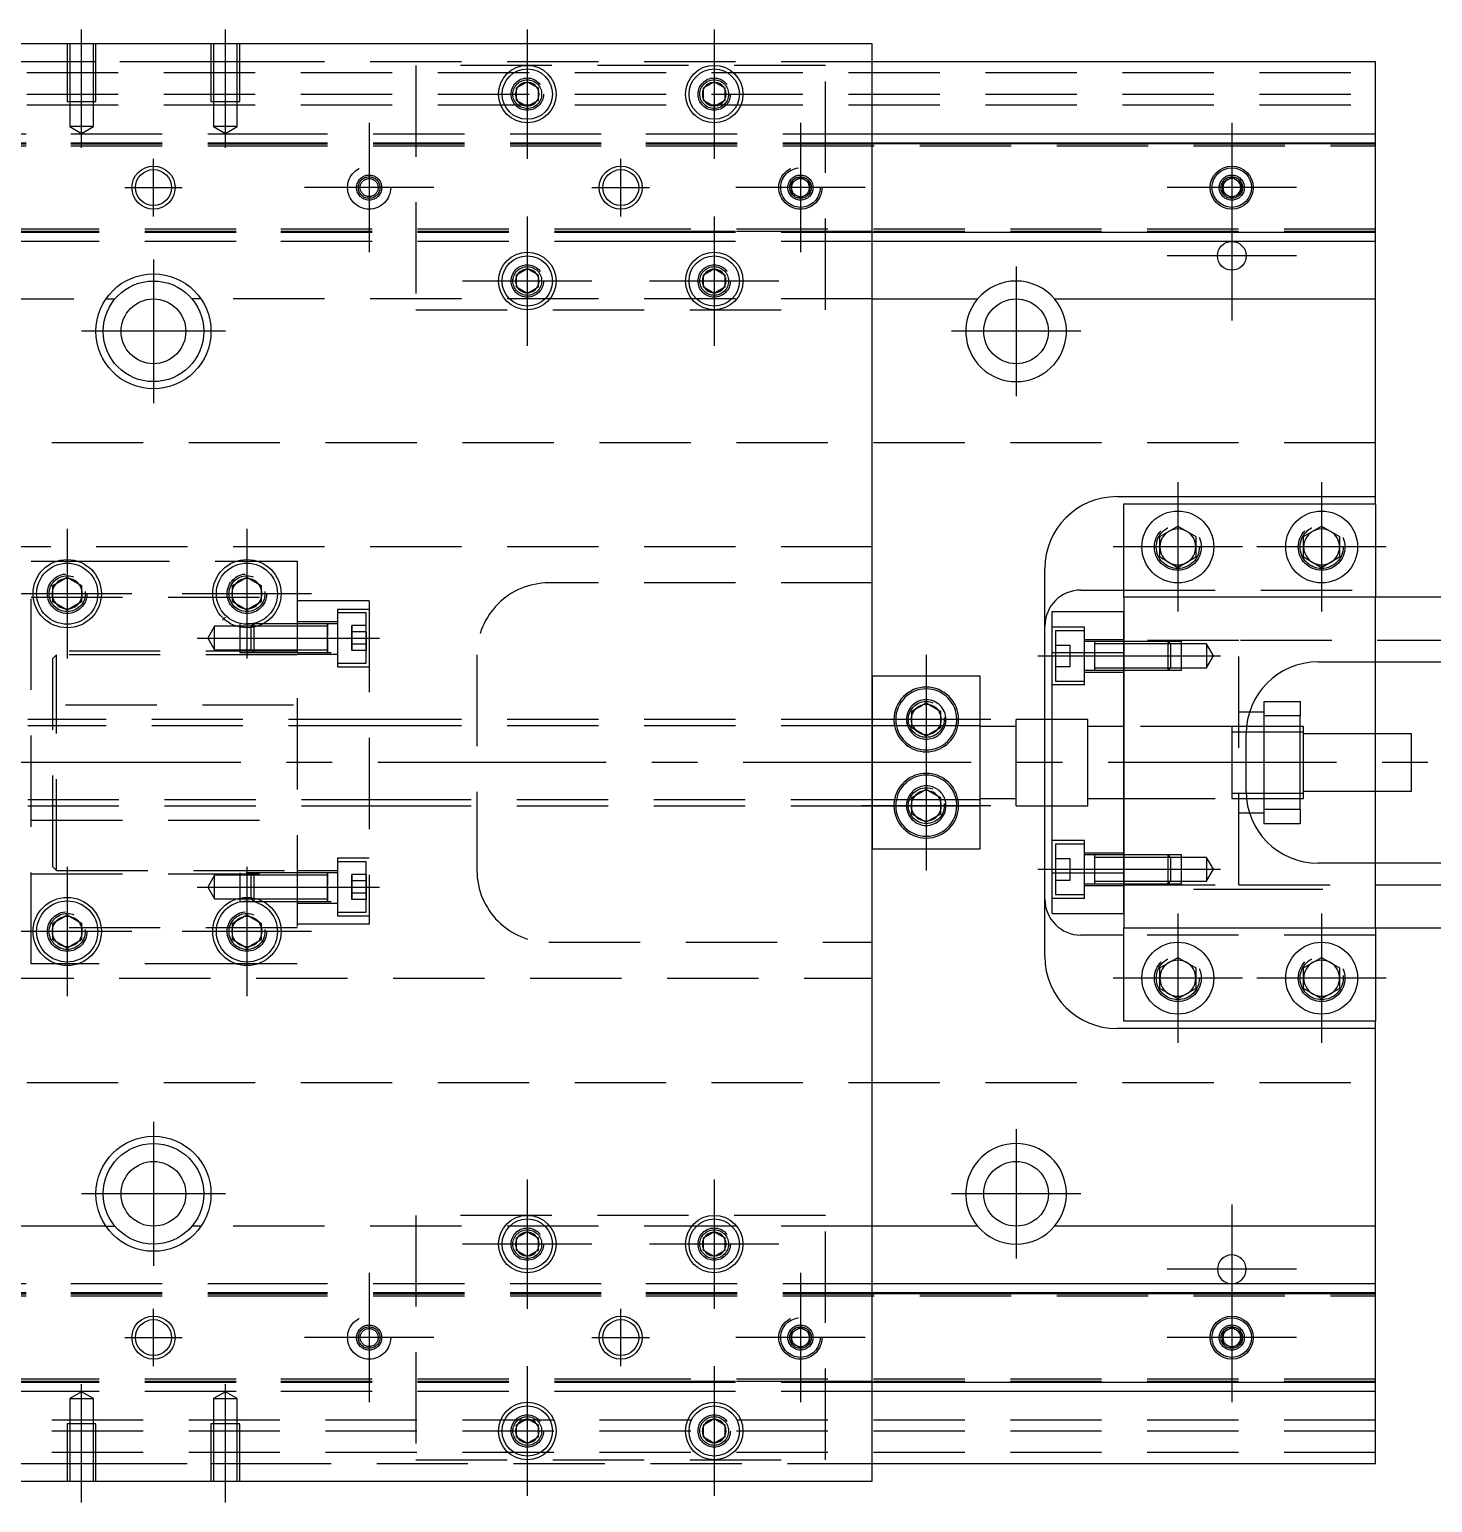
# Model space of a CAD drawing. Extents: x -8 to 530, y -292 to 102.
# Drawn here: x 152.8 to 347.9, y -103 to 102 of the extents above; entities that cross this region are included whole.
import ezdxf

# ---------------------------------------------------------------- set-up
doc = ezdxf.new("R2010")
doc.units = 0
doc.linetypes.add('CENTER', pattern=[50.8, 31.75, -6.35, 6.35, -6.35])
doc.linetypes.add('DASHED', pattern=[19.05, 12.7, -6.35])
doc.layers.get('0').update_dxf_attribs({"linetype": 'CONTINUOUS'})
doc.layers.add('CENTER', color=1, linetype='CENTER')

msp = doc.modelspace()

# ---------------------------------------------------------------- linework, layer by layer
at = {"color": 7, "linetype": 'CONTINUOUS'}
for p, q in [((270, 100), (70, 100)), ((270, -100), (270, 100)), ((340, 97.5), (270, 97.5)), ((340, 87.5), (340, 97.5)), ((220.5, 93.866026), (222, 94.73205)), ((222, 94.73205), (223.5, 93.866026)), ((246.5, 93.866026), (248, 94.73205)), ((248, 94.73205), (249.5, 93.866026)), ((220.5, 92.133974), (220.5, 93.866026)), ((223.5, 93.866026), (223.5, 92.133974)), ((246.5, 92.133974), (246.5, 93.866026)), ((249.5, 93.866026), (249.5, 92.133974)), ((222, 91.26795), (220.5, 92.133974)), ((223.5, 92.133974), (222, 91.26795)), ((248, 91.26795), (246.5, 92.133974)), ((249.5, 92.133974), (248, 91.26795)), ((270, 87.5), (340, 87.5)), ((270, 86.247728), (340, 86.247728)), ((340, 86.247728), (340, 87.5)), ((340, 73.752272), (340, 86.247728)), ((318.75, 80.721688), (320, 81.443376)), ((318.75, 79.278312), (318.75, 80.721688)), ((320, 81.443376), (321.25, 80.721688)), ((321.25, 80.721688), (321.25, 79.278312)), ((320, 78.556624), (318.75, 79.278312)), ((321.25, 79.278312), (320, 78.556624)), ((340, 73.752272), (270, 73.752272)), ((340, 72.5), (270, 72.5)), ((340, 72.5), (340, 73.752272)), ((340, 64.5), (340, 72.5)), ((220.5, 67.866026), (222, 68.73205)), ((220.5, 66.133974), (220.5, 67.866026)), ((222, 68.73205), (223.5, 67.866026)), ((223.5, 67.866026), (223.5, 66.133974)), ((246.5, 67.866026), (248, 68.73205)), ((246.5, 66.133974), (246.5, 67.866026)), ((248, 68.73205), (249.5, 67.866026)), ((249.5, 67.866026), (249.5, 66.133974)), ((222, 65.26795), (220.5, 66.133974)), ((223.5, 66.133974), (222, 65.26795)), ((248, 65.26795), (246.5, 66.133974)), ((249.5, 66.133974), (248, 65.26795)), ((163.385622, 64.5), (164.638097, 64.5)), ((176.614378, 64.5), (175.361903, 64.5)), ((270, 64.5), (284.638098, 64.5)), ((295.361902, 64.5), (340, 64.5)), ((340, 37), (340, 64.5)), ((304, 37), (340, 37)), ((340, 36), (340, 37)), ((305, 36), (340, 36)), ((305, 23), (305, 36)), ((340, 36), (340, 23)), ((310, 31.443376), (312.5, 32.886752)), ((312.5, 32.886752), (315, 31.443376)), ((330, 31.443376), (332.5, 32.886752)), ((332.5, 32.886752), (335, 31.443376)), ((310, 28.556624), (310, 31.443376)), ((315, 31.443376), (315, 28.556624)), ((330, 28.556624), (330, 31.443376)), ((335, 31.443376), (335, 28.556624)), ((294, 6), (294, 27)), ((312.5, 27.113248), (310, 28.556624)), ((315, 28.556624), (312.5, 27.113248)), ((332.5, 27.113248), (330, 28.556624)), ((335, 28.556624), (332.5, 27.113248)), ((156, 24.6547), (158, 25.809402)), ((156, 22.3453), (156, 24.6547)), ((158, 25.809402), (160, 24.6547)), ((160, 24.6547), (160, 22.3453)), ((181, 24.6547), (183, 25.809402)), ((181, 22.3453), (181, 24.6547)), ((183, 25.809402), (185, 24.6547)), ((185, 24.6547), (185, 22.3453)), ((299, 24), (305, 24)), ((305, 23), (305, 15.32971)), ((377, 23), (305, 23)), ((158, 21.190598), (156, 22.3453)), ((160, 22.3453), (158, 21.190598)), ((183, 21.190598), (181, 22.3453)), ((185, 22.3453), (183, 21.190598)), ((295, 21), (305, 21)), ((295, 15.32971), (295, 21)), ((295, -15.32971), (295, 15.32971)), ((295, 15.32971), (305, 15.32971)), ((305, 15.32971), (305, -15.32971)), ((305, -15.32971), (305, 15.32971)), ((332, 14), (357, 14)), ((340, 4), (340, 14)), ((285, 12), (270, 12)), ((270, 12), (270, 6)), ((285, 6), (285, 12)), ((275.5, 7.1547), (277.5, 8.309402)), ((277.5, 8.309402), (279.5, 7.1547)), ((324.5, 8.5), (329.5, 8.5)), ((324.5, 6.5), (324.5, 8.5)), ((329.5, 8.5), (329.5, 6.5)), ((275.5, 6), (275.5, 7.1547)), ((279.5, 7.1547), (279.5, 6)), ((324.5, 7), (322.460608, 7)), ((324.5, -6.5), (324.5, 6.5)), ((329.5, 6.5), (324.5, 6.5)), ((329.5, -6.5), (329.5, 6.5)), ((285, 6), (270, 6)), ((285, -6), (285, 6)), ((290, 5), (285, 5)), ((290, -6), (290, 6)), ((295, 6), (290, 6)), ((324.5, 4.25), (322.003126, 4.25)), ((329.5, 4.25), (324.5, 4.25)), ((330, 5), (329.5, 5)), ((330, 4.25), (329.5, 4.25)), ((330, -5), (330, 5)), ((322, -4), (322, 4)), ((345, 4), (330, 4)), ((345, -4), (345, 4)), ((330, -4), (345, -4)), ((340, -14), (340, -4)), ((270, -6), (270, -12)), ((270, -6), (285, -6)), ((275.5, -7.1547), (275.5, -6)), ((279.5, -6), (279.5, -7.1547)), ((285, -5), (290, -5)), ((285, -12), (285, -6)), ((290, -6), (295, -6)), ((294, -27), (294, -6)), ((322.003126, -4.25), (324.5, -4.25)), ((324.5, -4.25), (329.5, -4.25)), ((329.5, -4.25), (330, -4.25)), ((329.5, -5), (330, -5)), ((277.5, -8.309402), (275.5, -7.1547)), ((279.5, -7.1547), (277.5, -8.309402)), ((322.460608, -7), (324.5, -7)), ((324.5, -6.5), (329.5, -6.5)), ((324.5, -8.5), (324.5, -6.5)), ((329.5, -6.5), (329.5, -8.5)), ((329.5, -8.5), (324.5, -8.5)), ((270, -12), (285, -12)), ((357, -14), (332, -14)), ((295, -15.32971), (305, -15.32971)), ((295, -21), (295, -15.32971)), ((305, -15.32971), (305, -23)), ((156, -22.3453), (158, -21.190598)), ((156, -24.6547), (156, -22.3453)), ((158, -21.190598), (160, -22.3453)), ((160, -22.3453), (160, -24.6547)), ((181, -22.3453), (183, -21.190598)), ((181, -24.6547), (181, -22.3453)), ((183, -21.190598), (185, -22.3453)), ((185, -22.3453), (185, -24.6547)), ((295, -21), (305, -21)), ((305, -24), (299, -24)), ((305, -23), (377, -23)), ((305, -36), (305, -23)), ((340, -23), (340, -36)), ((158, -25.809402), (156, -24.6547)), ((160, -24.6547), (158, -25.809402)), ((183, -25.809402), (181, -24.6547)), ((185, -24.6547), (183, -25.809402)), ((310, -28.556624), (312.5, -27.113248)), ((310, -31.443376), (310, -28.556624)), ((312.5, -27.113248), (315, -28.556624)), ((315, -28.556624), (315, -31.443376)), ((330, -28.556624), (332.5, -27.113248)), ((330, -31.443376), (330, -28.556624)), ((332.5, -27.113248), (335, -28.556624)), ((335, -28.556624), (335, -31.443376)), ((312.5, -32.886752), (310, -31.443376)), ((315, -31.443376), (312.5, -32.886752)), ((332.5, -32.886752), (330, -31.443376)), ((335, -31.443376), (332.5, -32.886752)), ((340, -36), (305, -36)), ((340, -37), (340, -36)), ((340, -37), (304, -37)), ((340, -64.5), (340, -37)), ((163.385622, -64.5), (164.638097, -64.5)), ((176.614378, -64.5), (175.361903, -64.5)), ((220.5, -66.133974), (222, -65.26795)), ((222, -65.26795), (223.5, -66.133974)), ((246.5, -66.133974), (248, -65.26795)), ((248, -65.26795), (249.5, -66.133974)), ((284.638098, -64.5), (270, -64.5)), ((340, -64.5), (295.361902, -64.5)), ((340, -72.5), (340, -64.5)), ((220.5, -67.866026), (220.5, -66.133974)), ((223.5, -66.133974), (223.5, -67.866026)), ((246.5, -67.866026), (246.5, -66.133974)), ((249.5, -66.133974), (249.5, -67.866026)), ((222, -68.73205), (220.5, -67.866026)), ((223.5, -67.866026), (222, -68.73205)), ((248, -68.73205), (246.5, -67.866026)), ((249.5, -67.866026), (248, -68.73205)), ((270, -72.5), (340, -72.5)), ((270, -73.752272), (340, -73.752272)), ((340, -73.752272), (340, -72.5)), ((340, -86.247728), (340, -73.752272)), ((318.75, -79.278312), (320, -78.556624)), ((318.75, -80.721688), (318.75, -79.278312)), ((320, -78.556624), (321.25, -79.278312)), ((321.25, -79.278312), (321.25, -80.721688)), ((320, -81.443376), (318.75, -80.721688)), ((321.25, -80.721688), (320, -81.443376)), ((340, -86.247728), (270, -86.247728)), ((340, -87.5), (270, -87.5)), ((340, -87.5), (340, -86.247728)), ((340, -97.5), (340, -87.5)), ((220.5, -92.133974), (222, -91.26795)), ((220.5, -93.866026), (220.5, -92.133974)), ((222, -91.26795), (223.5, -92.133974)), ((223.5, -92.133974), (223.5, -93.866026)), ((246.5, -92.133974), (248, -91.26795)), ((246.5, -93.866026), (246.5, -92.133974)), ((248, -91.26795), (249.5, -92.133974)), ((249.5, -92.133974), (249.5, -93.866026)), ((222, -94.73205), (220.5, -93.866026)), ((223.5, -93.866026), (222, -94.73205)), ((248, -94.73205), (246.5, -93.866026)), ((249.5, -93.866026), (248, -94.73205)), ((270, -97.5), (340, -97.5)), ((70, -100), (270, -100))]:
    msp.add_line(p, q, dxfattribs=at)
at = {"color": 3, "linetype": 'DASHED'}
for p, q in [((158.000006, 100), (158.000006, 92)), ((158.35, 100), (158.35, 92)), ((161.65, 92), (161.65, 100)), ((161.999994, 92), (161.999994, 100)), ((178.000006, 100), (178.000006, 92)), ((178.35, 100), (178.35, 92)), ((181.65, 92), (181.65, 100)), ((181.999994, 92), (181.999994, 100)), ((158.000006, 97.5), (70, 97.5)), ((161.999994, 97.5), (158.000006, 97.5)), ((178.000006, 97.5), (161.999994, 97.5)), ((181.999994, 97.5), (178.000006, 97.5)), ((270, 97.5), (181.999994, 97.5)), ((263.5, 97), (206.5, 97)), ((206.5, 97), (206.5, 63)), ((263.5, 63), (263.5, 97)), ((0, 96), (340, 96)), ((0, 93), (340, 93)), ((223.973226, 93.326156), (224, 93)), ((246, 93), (246.023172, 93.30356)), ((0, 91.5), (340, 91.5)), ((158.000006, 92), (161.999994, 92)), ((158.35, 92), (158.35, 88.5)), ((161.65, 88.5), (161.65, 92)), ((178.000006, 92), (181.999994, 92)), ((178.35, 92), (178.35, 88.5)), ((181.65, 88.5), (181.65, 92)), ((161.65, 88.5), (158.35, 88.5)), ((158.35, 88.5), (160, 87.547372)), ((160, 87.547372), (161.65, 88.5)), ((181.65, 88.5), (178.35, 88.5)), ((178.35, 88.5), (180, 87.547372)), ((180, 87.547372), (181.65, 88.5)), ((101.5, 87.5), (158.5, 87.5)), ((101.5, 86.247728), (158.5, 86.247728)), ((101.5, 86.1147), (158.5, 86.1147)), ((101.5, 86.1), (158.5, 86.1)), ((158.5, 87.5), (181.5, 87.5)), ((158.5, 86.247728), (181.5, 86.247728)), ((158.5, 86.1147), (181.5, 86.1147)), ((158.5, 86.1), (181.5, 86.1)), ((181.5, 87.5), (238.5, 87.5)), ((181.5, 86.247728), (238.5, 86.247728)), ((181.5, 86.1147), (238.5, 86.1147)), ((181.5, 86.1), (238.5, 86.1)), ((181.5, 86.1), (238.5, 86.1)), ((238.5, 87.5), (270, 87.5)), ((238.5, 86.247728), (270, 86.247728)), ((238.5, 86.1147), (270, 86.1147)), ((238.5, 86.1), (340, 86.1)), ((270, 86.1147), (340, 86.1147)), ((101.5, 85.8), (158.5, 85.8)), ((158.5, 85.8), (181.5, 85.8)), ((181.5, 85.8), (238.5, 85.8)), ((181.5, 85.8), (238.5, 85.8)), ((238.5, 85.8), (340, 85.8)), ((258.75, 80.721688), (260, 81.443376)), ((258.75, 79.278312), (258.75, 80.721688)), ((260, 81.443376), (261.25, 80.721688)), ((261.25, 80.721688), (261.25, 79.278312)), ((261.477374, 80.25955), (261.5, 80)), ((321.477374, 80.25955), (321.5, 80)), ((260, 78.556624), (258.75, 79.278312)), ((261.25, 79.278312), (260, 78.556624)), ((158.5, 74.2), (101.5, 74.2)), ((158.5, 73.9), (101.5, 73.9)), ((158.5, 73.8853), (101.5, 73.8853)), ((181.5, 74.2), (158.5, 74.2)), ((181.5, 73.9), (158.5, 73.9)), ((181.5, 73.8853), (158.5, 73.8853)), ((238.5, 74.2), (181.5, 74.2)), ((238.5, 73.9), (181.5, 73.9)), ((238.5, 73.8853), (181.5, 73.8853)), ((340, 74.2), (238.5, 74.2)), ((340, 73.9), (238.5, 73.9)), ((270, 73.8853), (238.5, 73.8853)), ((340, 73.8853), (270, 73.8853)), ((158.5, 73.752272), (101.5, 73.752272)), ((158.5, 72.5), (101.5, 72.5)), ((181.5, 73.752272), (158.5, 73.752272)), ((181.5, 72.5), (158.5, 72.5)), ((238.5, 73.752272), (181.5, 73.752272)), ((238.5, 72.5), (181.5, 72.5)), ((270, 73.752272), (238.5, 73.752272)), ((270, 72.5), (238.5, 72.5)), ((220, 67), (220.030168, 67.346066)), ((249.973226, 67.326156), (250, 67)), ((70, 64.5), (163.385622, 64.5)), ((270, 64.5), (176.614378, 64.5)), ((206.5, 63), (263.5, 63)), ((340, 44.5), (0, 44.5)), ((270, 30), (70, 30)), ((309.5, 30), (309.520026, 30.346056)), ((329.5, 30), (329.520026, 30.346056)), ((153, 28), (156.47931, 28)), ((153, -28), (153, 28)), ((156.47931, 28), (159.52069, 28)), ((159.52069, 28), (181.47931, 28)), ((181.47931, 28), (184.52069, 28)), ((184.52069, 28), (190, 28)), ((190, 28), (190, -28)), ((270, 25), (225, 25)), ((153, 23), (190, 23)), ((160.483582, 23.786038), (160.5, 23.5)), ((185.483582, 23.786038), (185.5, 23.5)), ((305, 24), (340, 24)), ((340, 14), (340, 23)), ((200, 22.5), (190, 22.5)), ((195.6, 21.320508), (195.6, 13.320508)), ((200, 21.320508), (195.6, 21.320508)), ((199.6, 20.820508), (195.6, 20.820508)), ((199.6, 17.320508), (199.6, 20.820508)), ((199.6, 13.820508), (199.6, 20.820508)), ((200, 22.5), (200, -22.5)), ((305, 15.32971), (305, 21)), ((178.5, 18.970508), (177.547372, 17.320508)), ((178.5, 15.670508), (178.5, 18.970508)), ((182, 18.970508), (178.5, 18.970508)), ((180.033, 20.25352), (179.6, 19.82052)), ((182, 19.320508), (182, 15.320512)), ((195.6, 19.320508), (182, 19.320508)), ((183.59998, 18.970508), (182, 18.970508)), ((183.95, 19.320508), (183.6, 18.970508)), ((183.6, 15.670508), (183.6, 18.970508)), ((190, 18.970508), (183.6, 18.970508)), ((183.95, 19.320508), (183.95, 15.320508)), ((195.6, 19.570508), (190, 19.570508)), ((194.2, 18.970508), (190.00002, 18.970508)), ((194.2, 19.317772), (194.2, 19.320512)), ((194.2, 19.317772), (194.2, 19.320512)), ((194.2, 17.558724), (194.2, 19.320512)), ((194.2, 17.546922), (194.2, 19.320512)), ((194.2, 19.320508), (194.2, 18.735832)), ((194.2, 19.316952), (194.2, 19.320508)), ((194.2, 19.320508), (194.2, 18.735832)), ((194.2, 17.558724), (194.2, 19.317772)), ((194.2, 17.546922), (194.2, 19.317772)), ((194.2, 18.735834), (194.2, 19.316952)), ((194.2, 18.602798), (194.2, 18.970508)), ((194.2, 18.602798), (194.2, 18.970508)), ((194.2, 15.905184), (194.2, 18.735834)), ((194.2, 18.735832), (194.2, 17.565218)), ((194.2, 16.038218), (194.2, 18.602798)), ((194.2, 17.453552), (194.2, 18.602798)), ((197.6, 18.186534), (197.6, 19.052558)), ((197.6, 19.052558), (197.6, 18.186534)), ((199.6, 19.052558), (197.6, 19.052558)), ((299.5, 18.849242), (295, 18.849242)), ((299.5, 10.849242), (299.5, 18.849242)), ((177.547372, 17.320508), (178.5, 15.670508)), ((194.2, 15.905446), (194.2, 17.460554)), ((194.2, 15.320502), (194.2, 17.460554)), ((194.2, 15.320502), (194.2, 17.180462)), ((194.2, 17.101092), (194.2, 15.90545)), ((199.6, 18.186534), (197.6, 18.186534)), ((197.6, 16.454482), (197.6, 18.186534)), ((197.6, 18.186534), (197.6, 16.454482)), ((199.6, 16.454482), (197.6, 16.454482)), ((197.6, 15.588458), (197.6, 16.454482)), ((197.6, 16.454482), (197.6, 15.588458)), ((199.6, 16.454482), (199.6, 18.186534)), ((199.6, 18.186534), (199.6, 16.454482)), ((199.6, 13.820508), (199.6, 17.320508)), ((199.6, 15.588458), (199.6, 16.454482)), ((199.6, 16.454482), (199.6, 15.588458)), ((295.5, 18.349242), (295.5, 11.349242)), ((299.5, 18.349242), (295.5, 18.349242)), ((305, 17.099242), (299.5, 17.099242)), ((300.9, 16.849242), (299.5, 16.849242)), ((300.9, 16.849242), (300.895, 16.849242)), ((300.9, 16.849248), (300.9, 12.849238)), ((300.9, 16.849248), (300.9, 12.849238)), ((300.9, 16.849242), (300.9, 16.63278)), ((305, 16.849242), (300.9, 16.849242)), ((300.905, 16.849242), (300.9, 16.849242)), ((300.9, 16.63278), (300.9, 13.065704)), ((305, 16.499242), (300.9, 16.499242)), ((321, 17), (305, 17)), ((311.15, 16.849242), (305, 16.849242)), ((311.150006, 16.849238), (305, 16.849238)), ((311.5, 16.499242), (305, 16.499242)), ((311.15, 12.849242), (311.15, 16.849242)), ((311.5, 16.499242), (311.15, 16.849242)), ((313, 16.849238), (311.150006, 16.849238)), ((311.5, 16.499242), (311.5, 13.199242)), ((313, 16.499242), (311.5, 16.499242)), ((313, 12.849248), (313, 16.849238)), ((316.5, 16.499242), (313, 16.499242)), ((316.5, 16.499242), (316.5, 13.199242)), ((317.452628, 14.849242), (316.5, 16.499242)), ((321, -17), (321, 17)), ((372, 17), (321, 17)), ((190, 15.5), (153, 15.5)), ((156.5, 15), (156, 14.5)), ((156, -14.5), (156, 14.5)), ((156.5, -15), (156.5, 15)), ((190, 15), (156.5, 15)), ((178.5, 15.670508), (182, 15.670508)), ((182, 15.670508), (183.59998, 15.670508)), ((182, 15.320512), (195.6, 15.320512)), ((183.6, 15.670508), (184.430456, 15.670508)), ((183.6, 15.670508), (183.95, 15.320508)), ((184.430456, 15.670508), (190, 15.670508)), ((190, 15.070508), (195.6, 15.070508)), ((190.00002, 15.670508), (194.2, 15.670508)), ((194.2, 15.670508), (194.2, 16.038218)), ((194.2, 15.670508), (194.2, 16.038218)), ((194.2, 15.90545), (194.2, 15.320508)), ((194.2, 15.323244), (194.2, 15.905446)), ((194.2, 15.320508), (194.2, 15.905184)), ((199.6, 15.588458), (197.6, 15.588458)), ((215, 15), (215, -15)), ((295.5, 16.349242), (297.5, 16.349242)), ((295.5, 14.849242), (297.5, 14.849242)), ((297.5, 14.849242), (297.5, 16.349242)), ((297.5, 13.349242), (297.5, 14.849242)), ((316.5, 13.199242), (317.452628, 14.849242)), ((195.6, 13.820508), (199.6, 13.820508)), ((195.6, 13.320508), (200, 13.320508)), ((295.5, 13.349242), (297.5, 13.349242)), ((299.5, 12.849242), (300.9, 12.849242)), ((299.5, 12.599242), (305, 12.599242)), ((300.895, 12.849242), (300.9, 12.849242)), ((300.9, 13.199242), (305, 13.199242)), ((300.9, 13.065704), (300.9, 12.849242)), ((300.9, 12.849242), (305, 12.849242)), ((300.9, 12.849242), (300.905, 12.849242)), ((305, 13.199242), (311.5, 13.199242)), ((305, 12.849248), (311.150006, 12.849248)), ((305, 12.849242), (311.15, 12.849242)), ((311.15, 12.849242), (311.5, 13.199242)), ((311.150006, 12.849248), (313, 12.849248)), ((311.5, 13.199242), (313, 13.199242)), ((313, 13.199242), (316.5, 13.199242)), ((295, 10.849242), (299.5, 10.849242)), ((295.5, 11.349242), (299.5, 11.349242)), ((189.5, 8), (153, 8)), ((279.983582, 6.286038), (280, 6)), ((322.460608, 7), (321, 7)), ((201.5, 6), (152.5, 6)), ((201.5, 5.125), (152.5, 5.125)), ((270, 6), (201.5, 6)), ((270, 5.125), (201.5, 5.125)), ((270, 6), (270, -6)), ((275.5, 4.8453), (275.5, 6)), ((277.5, 3.690598), (275.5, 4.8453)), ((279.5, 4.8453), (277.5, 3.690598)), ((279.5, 6), (279.5, 4.8453)), ((294, -6), (294, 6)), ((300, 6), (295, 6)), ((300, -6), (300, 6)), ((305, 5), (300, 5)), ((320, 5), (305, 5)), ((320, 5), (319.995, 5)), ((320, 5.000006), (320, -5.000006)), ((320, 5), (320, 4.435078)), ((321, 5), (320, 5)), ((320.005, 5), (320, 5)), ((320, 4.435078), (320, -4.43509)), ((321, 4.25), (320, 4.25)), ((322.050126, 5), (321, 5)), ((322.003126, 4.25), (321, 4.25)), ((324.5, 5), (322.050126, 5)), ((329.5, 5), (324.5, 5)), ((340, -4), (340, 4)), ((275.5, -4.8453), (277.5, -3.690598)), ((277.5, -3.690598), (279.5, -4.8453)), ((152.5, -5.125), (201.5, -5.125)), ((152.5, -6), (201.5, -6)), ((201.5, -5.125), (270, -5.125)), ((201.5, -6), (270, -6)), ((275.5, -6), (275.5, -4.8453)), ((279.5, -4.8453), (279.5, -6)), ((279.983582, -5.713962), (280, -6)), ((295, -6), (300, -6)), ((300, -5), (305, -5)), ((305, -5), (320, -5)), ((319.995, -5), (320, -5)), ((320, -4.25), (321, -4.25)), ((320, -4.43509), (320, -4.998998)), ((320, -4.998998), (320, -5)), ((320, -5), (321, -5)), ((320, -5), (320.005, -5)), ((321, -4.25), (322.003126, -4.25)), ((321, -5), (322.050126, -5)), ((322.050126, -5), (324.5, -5)), ((324.5, -5), (329.5, -5)), ((153, -8), (189.5, -8)), ((321, -7), (322.460608, -7)), ((299.5, -10.849242), (295, -10.849242)), ((295.5, -11.349242), (295.5, -18.349242)), ((299.5, -11.349242), (295.5, -11.349242)), ((299.5, -18.849242), (299.5, -10.849242)), ((195.6, -13.320508), (195.6, -21.320508)), ((200, -13.320508), (195.6, -13.320508)), ((195.6, -13.820508), (195.6, -20.820508)), ((195.6, -13.820508), (195.6, -17.320508)), ((199.6, -13.820508), (195.6, -13.820508)), ((199.6, -17.320508), (199.6, -13.820508)), ((199.6, -20.820508), (199.6, -13.820508)), ((295.5, -13.349242), (297.5, -13.349242)), ((297.5, -14.849242), (297.5, -13.349242)), ((305, -12.599242), (299.5, -12.599242)), ((300.9, -12.849242), (299.5, -12.849242)), ((300.9, -12.849242), (300.895, -12.849242)), ((300.9, -12.849238), (300.9, -16.849248)), ((300.9, -12.849242), (300.9, -13.065704)), ((305, -12.849242), (300.9, -12.849242)), ((300.905, -12.849242), (300.9, -12.849242)), ((300.9, -13.065704), (300.9, -16.63278)), ((305, -13.199242), (300.9, -13.199242)), ((311.15, -12.849242), (305, -12.849242)), ((311.150006, -12.849248), (305, -12.849248)), ((311.5, -13.199242), (305, -13.199242)), ((311.15, -16.849242), (311.15, -12.849242)), ((311.5, -13.199242), (311.15, -12.849242)), ((313, -12.849248), (311.150006, -12.849248)), ((311.5, -13.199242), (311.5, -16.499242)), ((313, -13.199242), (311.5, -13.199242)), ((313, -16.849238), (313, -12.849248)), ((316.5, -13.199242), (313, -13.199242)), ((316.5, -13.199242), (316.5, -16.499242)), ((317.452628, -14.849242), (316.5, -13.199242)), ((340, -23), (340, -14)), ((153, -15.5), (190, -15.5)), ((156, -14.5), (156.5, -15)), ((156.5, -15), (190, -15)), ((178.5, -15.670508), (177.547372, -17.320508)), ((178.5, -18.970508), (178.5, -15.670508)), ((182, -15.670508), (178.5, -15.670508)), ((182, -15.320508), (182, -19.320504)), ((195.6, -15.320508), (182, -15.320508)), ((183.59998, -15.670508), (182, -15.670508)), ((183.95, -15.320508), (183.6, -15.670508)), ((183.6, -18.970508), (183.6, -15.670508)), ((190, -15.670508), (183.6, -15.670508)), ((183.95, -15.320508), (183.95, -19.320508)), ((195.6, -15.070508), (190, -15.070508)), ((194.2, -15.670508), (190.00002, -15.670508)), ((194.2, -15.323244), (194.2, -15.320504)), ((194.2, -15.323244), (194.2, -15.320504)), ((194.2, -17.082292), (194.2, -15.320504)), ((194.2, -17.094094), (194.2, -15.320504)), ((194.2, -15.320508), (194.2, -15.905184)), ((194.2, -15.324064), (194.2, -15.320508)), ((194.2, -15.320508), (194.2, -15.905184)), ((194.2, -17.082292), (194.2, -15.323244)), ((194.2, -17.094094), (194.2, -15.323244)), ((194.2, -15.905182), (194.2, -15.324064)), ((194.2, -16.038218), (194.2, -15.670508)), ((194.2, -16.038218), (194.2, -15.670508)), ((194.2, -18.735832), (194.2, -15.905182)), ((194.2, -15.905184), (194.2, -17.075798)), ((194.2, -18.602798), (194.2, -16.038218)), ((194.2, -17.187464), (194.2, -16.038218)), ((195.6, -15.320508), (195.6, -17.320508)), ((195.6, -15.320508), (195.6, -19.320508)), ((197.6, -16.454482), (197.6, -15.588458)), ((197.6, -15.588458), (197.6, -16.454482)), ((199.6, -15.588458), (197.6, -15.588458)), ((199.6, -16.454482), (199.6, -15.588458)), ((199.6, -15.588458), (199.6, -16.454482)), ((295.5, -14.849242), (297.5, -14.849242)), ((295.5, -16.349242), (297.5, -16.349242)), ((297.5, -16.349242), (297.5, -14.849242)), ((305, -21), (305, -15.32971)), ((316.5, -16.499242), (317.452628, -14.849242)), ((177.547372, -17.320508), (178.5, -18.970508)), ((194.2, -18.73557), (194.2, -17.180462)), ((194.2, -19.320514), (194.2, -17.180462)), ((194.2, -19.320514), (194.2, -17.460554)), ((194.2, -17.539924), (194.2, -18.735566)), ((199.6, -16.454482), (197.6, -16.454482)), ((197.6, -18.186534), (197.6, -16.454482)), ((197.6, -16.454482), (197.6, -18.186534)), ((199.6, -18.186534), (197.6, -18.186534)), ((197.6, -19.052558), (197.6, -18.186534)), ((197.6, -18.186534), (197.6, -19.052558)), ((199.6, -18.186534), (199.6, -16.454482)), ((199.6, -16.454482), (199.6, -18.186534)), ((199.6, -20.820508), (199.6, -17.320508)), ((199.6, -19.052558), (199.6, -18.186534)), ((199.6, -18.186534), (199.6, -19.052558)), ((295.5, -18.349242), (299.5, -18.349242)), ((299.5, -16.849242), (300.9, -16.849242)), ((299.5, -17.099242), (305, -17.099242)), ((300.895, -16.849242), (300.9, -16.849242)), ((300.9, -16.499242), (305, -16.499242)), ((300.9, -16.63278), (300.9, -16.849242)), ((300.9, -16.849242), (305, -16.849242)), ((300.9, -16.849242), (300.905, -16.849242)), ((305, -16.499242), (311.5, -16.499242)), ((305, -16.849238), (311.150006, -16.849238)), ((305, -16.849242), (311.15, -16.849242)), ((305, -17), (321, -17)), ((311.15, -16.849242), (311.5, -16.499242)), ((311.150006, -16.849238), (313, -16.849238)), ((311.5, -16.499242), (313, -16.499242)), ((313, -16.499242), (316.5, -16.499242)), ((321, -17), (372, -17)), ((178.5, -18.970508), (182, -18.970508)), ((182, -18.970508), (183.59998, -18.970508)), ((182, -19.320504), (195.6, -19.320504)), ((183.6, -18.970508), (184.430456, -18.970508)), ((183.6, -18.970508), (183.95, -19.320508)), ((184.430456, -18.970508), (190, -18.970508)), ((190, -19.570508), (195.6, -19.570508)), ((190.00002, -18.970508), (194.2, -18.970508)), ((194.2, -18.970508), (194.2, -18.602798)), ((194.2, -18.970508), (194.2, -18.602798)), ((194.2, -18.735566), (194.2, -19.320508)), ((194.2, -19.317772), (194.2, -18.73557)), ((194.2, -19.320508), (194.2, -18.735832)), ((199.6, -19.052558), (197.6, -19.052558)), ((295, -18.849242), (299.5, -18.849242)), ((200, -22.5), (190, -22.5)), ((195.6, -20.820508), (199.6, -20.820508)), ((195.6, -21.320508), (200, -21.320508)), ((190, -23), (153, -23)), ((160.483582, -23.213962), (160.5, -23.5)), ((185.483582, -23.213962), (185.5, -23.5)), ((340, -24), (305, -24)), ((225, -25), (270, -25)), ((156.47931, -28), (153, -28)), ((159.52069, -28), (156.47931, -28)), ((181.47931, -28), (159.52069, -28)), ((184.52069, -28), (181.47931, -28)), ((190, -28), (184.52069, -28)), ((70, -30), (270, -30)), ((309.5, -30), (309.520026, -29.653944)), ((335.477798, -29.635694), (335.5, -30)), ((0, -44.5), (340, -44.5)), ((263.5, -63), (206.5, -63)), ((206.5, -63), (206.5, -97)), ((263.5, -97), (263.5, -63)), ((163.385622, -64.5), (70, -64.5)), ((270, -64.5), (176.614378, -64.5)), ((223.973226, -66.673844), (224, -67)), ((246, -67), (246.023172, -66.69644)), ((101.5, -72.5), (158.5, -72.5)), ((101.5, -73.752272), (158.5, -73.752272)), ((158.5, -72.5), (181.5, -72.5)), ((158.5, -73.752272), (181.5, -73.752272)), ((181.5, -72.5), (238.5, -72.5)), ((181.5, -73.752272), (238.5, -73.752272)), ((238.5, -72.5), (270, -72.5)), ((238.5, -73.752272), (270, -73.752272)), ((101.5, -73.8853), (158.5, -73.8853)), ((101.5, -73.9), (158.5, -73.9)), ((101.5, -74.2), (158.5, -74.2)), ((158.5, -73.8853), (181.5, -73.8853)), ((158.5, -73.9), (181.5, -73.9)), ((158.5, -74.2), (181.5, -74.2)), ((181.5, -73.8853), (238.5, -73.8853)), ((181.5, -73.9), (238.5, -73.9)), ((181.5, -74.2), (238.5, -74.2)), ((238.5, -73.8853), (270, -73.8853)), ((238.5, -73.9), (340, -73.9)), ((238.5, -74.2), (340, -74.2)), ((270, -73.8853), (340, -73.8853)), ((258.75, -79.278312), (260, -78.556624)), ((258.75, -80.721688), (258.75, -79.278312)), ((260, -78.556624), (261.25, -79.278312)), ((261.25, -79.278312), (261.25, -80.721688)), ((261.477374, -79.74045), (261.5, -80)), ((321.477374, -79.74045), (321.5, -80)), ((260, -81.443376), (258.75, -80.721688)), ((261.25, -80.721688), (260, -81.443376)), ((158.5, -85.8), (101.5, -85.8)), ((181.5, -85.8), (158.5, -85.8)), ((238.5, -85.8), (181.5, -85.8)), ((238.5, -85.8), (181.5, -85.8)), ((340, -85.8), (238.5, -85.8)), ((158.5, -86.1), (101.5, -86.1)), ((158.5, -86.1147), (101.5, -86.1147)), ((158.5, -86.247728), (101.5, -86.247728)), ((158.5, -87.5), (101.5, -87.5)), ((160, -87.547372), (158.35, -88.5)), ((181.5, -86.1), (158.5, -86.1)), ((181.5, -86.1147), (158.5, -86.1147)), ((181.5, -86.247728), (158.5, -86.247728)), ((181.5, -87.5), (158.5, -87.5)), ((161.65, -88.5), (160, -87.547372)), ((180, -87.547372), (178.35, -88.5)), ((181.65, -88.5), (180, -87.547372)), ((238.5, -86.1), (181.5, -86.1)), ((238.5, -86.1), (181.5, -86.1)), ((238.5, -86.1147), (181.5, -86.1147)), ((238.5, -86.247728), (181.5, -86.247728)), ((238.5, -87.5), (181.5, -87.5)), ((340, -86.1), (238.5, -86.1)), ((270, -86.1147), (238.5, -86.1147)), ((270, -86.247728), (238.5, -86.247728)), ((270, -87.5), (238.5, -87.5)), ((340, -86.1147), (270, -86.1147)), ((158.35, -88.5), (160, -88.5)), ((158.35, -88.5), (158.35, -92)), ((160, -88.5), (161.65, -88.5)), ((161.65, -92), (161.65, -88.5)), ((178.35, -88.5), (180, -88.5)), ((178.35, -88.5), (178.35, -92)), ((180, -88.5), (181.65, -88.5)), ((181.65, -92), (181.65, -88.5)), ((340, -91.5), (0, -91.5)), ((161.999994, -92), (158.000006, -92)), ((158.000006, -92), (158.000006, -100)), ((158.35, -92), (158.35, -100)), ((161.65, -100), (161.65, -92)), ((161.999994, -100), (161.999994, -92)), ((181.999994, -92), (178.000006, -92)), ((178.000006, -92), (178.000006, -100)), ((178.35, -92), (178.35, -100)), ((181.65, -100), (181.65, -92)), ((181.999994, -100), (181.999994, -92)), ((340, -93), (0, -93)), ((220, -93), (220.030168, -92.653934)), ((249.973226, -92.673844), (250, -93)), ((340, -96), (0, -96)), ((70, -97.5), (158.000006, -97.5)), ((158.000006, -97.5), (161.999994, -97.5)), ((161.999994, -97.5), (178.000006, -97.5)), ((178.000006, -97.5), (181.999994, -97.5)), ((181.999994, -97.5), (270, -97.5)), ((206.5, -97), (263.5, -97))]:
    msp.add_line(p, q, dxfattribs=at)
at = {"color": 3, "linetype": 'CONTINUOUS'}
for p, q in [((285, 5.125), (270, 5.125)), ((270, -5.125), (285, -5.125))]:
    msp.add_line(p, q, dxfattribs=at)
at = {"color": 7, "linetype": 'CONTINUOUS'}
for centre, radius in [((222, 93), 4), ((222, 93), 3.5), ((248, 93), 4), ((248, 93), 3.5), ((170, 80), 3), ((170, 80), 2.5), ((235, 80), 2.5), ((320, 80), 3), ((320, 80), 2.75), ((320, 70.5), 2), ((222, 67), 4), ((222, 67), 3.5), ((248, 67), 4), ((248, 67), 3.5), ((170, 60), 8), ((170, 60), 7), ((170, 60), 4.5), ((290, 60), 4.5), ((312.5, 30), 5), ((332.5, 30), 5), ((158, 23.5), 4.75), ((158, 23.5), 4.25), ((183, 23.5), 4.75), ((183, 23.5), 4.25), ((158, -23.5), 4.75), ((158, -23.5), 4.25), ((183, -23.5), 4.75), ((183, -23.5), 4.25), ((312.5, -30), 5), ((332.5, -30), 5), ((170, -60), 8), ((170, -60), 7), ((170, -60), 4.5), ((290, -60), 4.5), ((222, -67), 4), ((222, -67), 3.5), ((248, -67), 4), ((248, -67), 3.5), ((170, -80), 3), ((170, -80), 2.5), ((235, -80), 2.5), ((320, -80), 3), ((320, -80), 2.75), ((222, -93), 4), ((222, -93), 3.5), ((248, -93), 4), ((248, -93), 3.5)]:
    msp.add_circle(centre, radius, dxfattribs=at)
at = {"color": 3, "linetype": 'DASHED'}
for centre, radius in [((222, 93), 2.25), ((222, 93), 2), ((248, 93), 2.25), ((248, 93), 2), ((200, 80), 3), ((260, 80), 3), ((260, 80), 2.75), ((200, 80), 1.75), ((200, 80), 1.5), ((200, 80), 1.25), ((260, 80), 1.75), ((260, 80), 1.5), ((320, 80), 1.75), ((320, 80), 1.5), ((222, 67), 2.25), ((222, 67), 2), ((248, 67), 2.25), ((248, 67), 2), ((312.5, 30), 3.25), ((312.5, 30), 3), ((332.5, 30), 3.25), ((332.5, 30), 3), ((158, 23.5), 2.75), ((158, 23.5), 2.5), ((183, 23.5), 2.75), ((183, 23.5), 2.5), ((277.5, 6), 2.5), ((277.5, -6), 2.5), ((158, -23.5), 2.75), ((158, -23.5), 2.5), ((183, -23.5), 2.75), ((183, -23.5), 2.5), ((312.5, -30), 3.25), ((312.5, -30), 3), ((332.5, -30), 3.25), ((332.5, -30), 3), ((222, -67), 2.25), ((222, -67), 2), ((248, -67), 2.25), ((248, -67), 2), ((200, -80), 3), ((260, -80), 3), ((260, -80), 2.75), ((200, -80), 1.75), ((200, -80), 1.5), ((200, -80), 1.25), ((260, -80), 1.75), ((260, -80), 1.5), ((320, -80), 1.75), ((320, -80), 1.5), ((222, -93), 2.25), ((222, -93), 2), ((248, -93), 2.25), ((248, -93), 2)]:
    msp.add_circle(centre, radius, dxfattribs=at)
at = {"color": 3, "linetype": 'CONTINUOUS'}
for centre in [(235, 80), (235, -80)]:
    msp.add_circle(centre, 3, dxfattribs=at)
at = {"color": 7, "linetype": 'CONTINUOUS'}
for centre, radius, start, end in [((222, 93), 1.65, 95.380023, 144.619977), ((222, 93), 1.65, 84.619977, 95.380023), ((222, 93), 1.65, 35.380023, 84.619977), ((248, 93), 1.65, 95.380023, 144.619977), ((248, 93), 1.65, 84.619977, 95.380023), ((248, 93), 1.65, 35.380023, 84.619977), ((222, 93), 1.65, 155.380023, 180), ((222, 93), 1.65, 180, 204.619977), ((222, 93), 1.65, 144.619977, 155.380023), ((222, 93), 1.65, 204.619977, 215.380023), ((222, 93), 1.65, 24.619977, 35.380023), ((222, 93), 1.65, 324.619977, 335.380023), ((222, 93), 1.65, 335.380023, 24.619977), ((248, 93), 1.65, 155.380023, 180), ((248, 93), 1.65, 180, 204.619977), ((248, 93), 1.65, 144.619977, 155.380023), ((248, 93), 1.65, 204.619977, 215.380023), ((248, 93), 1.65, 24.619977, 35.380023), ((248, 93), 1.65, 324.619977, 335.380023), ((248, 93), 1.65, 335.380023, 24.619977), ((222, 93), 1.65, 215.380023, 264.619977), ((222, 93), 1.65, 264.619977, 275.380023), ((222, 93), 1.65, 275.380023, 324.619977), ((248, 93), 1.65, 215.380023, 264.619977), ((248, 93), 1.65, 264.619977, 275.380023), ((248, 93), 1.65, 275.380023, 324.619977), ((320, 80), 1.25, 120, 180), ((320, 80), 1.25, 180, 240), ((320, 80), 1.25, 60, 120), ((320, 80), 1.25, 0, 60), ((320, 80), 1.25, 300, 0), ((320, 80), 1.25, 240, 300), ((222, 67), 1.65, 155.380023, 180), ((222, 67), 1.65, 144.619977, 155.380023), ((222, 67), 1.65, 95.380023, 144.619977), ((222, 67), 1.65, 84.619977, 95.380023), ((222, 67), 1.65, 35.380023, 84.619977), ((222, 67), 1.65, 24.619977, 35.380023), ((222, 67), 1.65, 335.380023, 24.619977), ((248, 67), 1.65, 155.380023, 180), ((248, 67), 1.65, 144.619977, 155.380023), ((248, 67), 1.65, 95.380023, 144.619977), ((248, 67), 1.65, 84.619977, 95.380023), ((248, 67), 1.65, 35.380023, 84.619977), ((248, 67), 1.65, 24.619977, 35.380023), ((248, 67), 1.65, 335.380023, 24.619977), ((222, 67), 1.65, 180, 204.619977), ((222, 67), 1.65, 204.619977, 215.380023), ((222, 67), 1.65, 215.380023, 264.619977), ((222, 67), 1.65, 275.380023, 324.619977), ((222, 67), 1.65, 324.619977, 335.380023), ((248, 67), 1.65, 180, 204.619977), ((248, 67), 1.65, 204.619977, 215.380023), ((248, 67), 1.65, 215.380023, 264.619977), ((248, 67), 1.65, 275.380023, 324.619977), ((248, 67), 1.65, 324.619977, 335.380023), ((290, 60), 7, 40.005201, 139.994799), ((222, 67), 1.65, 264.619977, 275.380023), ((248, 67), 1.65, 264.619977, 275.380023), ((290, 60), 7, 139.994799, 40.005201), ((304, 27), 10, 90, 180), ((312.5, 30), 2.5, 120, 180), ((312.5, 30), 2.5, 60, 120), ((312.5, 30), 2.5, 0, 60), ((332.5, 30), 2.5, 120, 180), ((332.5, 30), 2.5, 60, 120), ((332.5, 30), 2.5, 0, 60), ((312.5, 30), 2.5, 180, 240), ((312.5, 30), 2.5, 300, 0), ((332.5, 30), 2.5, 180, 240), ((332.5, 30), 2.5, 300, 0), ((312.5, 30), 2.5, 240, 300), ((332.5, 30), 2.5, 240, 300), ((158, 23.5), 2.1, 137.75279, 162.24721), ((158, 23.5), 2.1, 102.24721, 137.75279), ((158, 23.5), 2.1, 77.75279, 102.24721), ((158, 23.5), 2.1, 42.24721, 77.75279), ((158, 23.5), 2.1, 17.75279, 42.24721), ((183, 23.5), 2.1, 137.75279, 162.24721), ((183, 23.5), 2.1, 102.24721, 137.75279), ((183, 23.5), 2.1, 77.75279, 102.24721), ((183, 23.5), 2.1, 42.24721, 77.75279), ((183, 23.5), 2.1, 17.75279, 42.24721), ((158, 23.5), 2.1, 162.24721, 180), ((158, 23.5), 2.1, 180, 197.75279), ((158, 23.5), 2.1, 197.75279, 222.24721), ((158, 23.5), 2.1, 317.75279, 342.24721), ((158, 23.5), 2.1, 342.24721, 17.75279), ((183, 23.5), 2.1, 162.24721, 180), ((183, 23.5), 2.1, 180, 197.75279), ((183, 23.5), 2.1, 197.75279, 222.24721), ((183, 23.5), 2.1, 317.75279, 342.24721), ((183, 23.5), 2.1, 342.24721, 17.75279), ((299, 19), 5, 90, 180), ((158, 23.5), 2.1, 222.24721, 257.75279), ((158, 23.5), 2.1, 257.75279, 282.24721), ((158, 23.5), 2.1, 282.24721, 317.75279), ((183, 23.5), 2.1, 222.24721, 257.75279), ((183, 23.5), 2.1, 257.75279, 282.24721), ((183, 23.5), 2.1, 282.24721, 317.75279), ((332, 4), 10, 90, 180), ((277.5, 6), 4.5, 0, 180), ((277.5, 6), 4.25, 0, 180), ((277.5, 6), 2.1, 162.24721, 180), ((277.5, 6), 2.1, 137.75279, 162.24721), ((277.5, 6), 2.1, 102.24721, 137.75279), ((277.5, 6), 2.1, 77.75279, 102.24721), ((277.5, 6), 2.1, 42.24721, 77.75279), ((277.5, 6), 2.1, 17.75279, 42.24721), ((277.5, 6), 2.1, 0, 17.75279), ((277.5, 6), 2.1, 180, 197.75279), ((277.5, 6), 2.1, 197.75279, 342.24721), ((277.5, 6), 2.1, 342.24721, 0), ((277.5, -6), 2.1, 17.75279, 162.24721), ((332, -4), 10, 180, 270), ((277.5, -6), 4.5, 180, 0), ((277.5, -6), 4.25, 180, 0), ((277.5, -6), 2.1, 162.24721, 180), ((277.5, -6), 2.1, 180, 197.75279), ((277.5, -6), 2.1, 0, 17.75279), ((277.5, -6), 2.1, 342.24721, 0), ((277.5, -6), 2.1, 197.75279, 222.24721), ((277.5, -6), 2.1, 222.24721, 257.75279), ((277.5, -6), 2.1, 257.75279, 282.24721), ((277.5, -6), 2.1, 282.24721, 317.75279), ((277.5, -6), 2.1, 317.75279, 342.24721), ((299, -19), 5, 180, 270), ((158, -23.5), 2.1, 137.75279, 162.24721), ((158, -23.5), 2.1, 102.24721, 137.75279), ((158, -23.5), 2.1, 77.75279, 102.24721), ((158, -23.5), 2.1, 42.24721, 77.75279), ((158, -23.5), 2.1, 17.75279, 42.24721), ((183, -23.5), 2.1, 137.75279, 162.24721), ((183, -23.5), 2.1, 102.24721, 137.75279), ((183, -23.5), 2.1, 77.75279, 102.24721), ((183, -23.5), 2.1, 42.24721, 77.75279), ((183, -23.5), 2.1, 17.75279, 42.24721), ((158, -23.5), 2.1, 162.24721, 180), ((158, -23.5), 2.1, 180, 197.75279), ((158, -23.5), 2.1, 197.75279, 222.24721), ((158, -23.5), 2.1, 317.75279, 342.24721), ((158, -23.5), 2.1, 342.24721, 17.75279), ((183, -23.5), 2.1, 162.24721, 180), ((183, -23.5), 2.1, 180, 197.75279), ((183, -23.5), 2.1, 197.75279, 222.24721), ((183, -23.5), 2.1, 317.75279, 342.24721), ((183, -23.5), 2.1, 342.24721, 17.75279), ((158, -23.5), 2.1, 222.24721, 257.75279), ((158, -23.5), 2.1, 257.75279, 282.24721), ((158, -23.5), 2.1, 282.24721, 317.75279), ((183, -23.5), 2.1, 222.24721, 257.75279), ((183, -23.5), 2.1, 257.75279, 282.24721), ((183, -23.5), 2.1, 282.24721, 317.75279), ((304, -27), 10, 180, 270), ((312.5, -30), 2.5, 120, 180), ((312.5, -30), 2.5, 60, 120), ((312.5, -30), 2.5, 0, 60), ((332.5, -30), 2.5, 120, 180), ((332.5, -30), 2.5, 60, 120), ((332.5, -30), 2.5, 0, 60), ((312.5, -30), 2.5, 180, 240), ((312.5, -30), 2.5, 300, 0), ((332.5, -30), 2.5, 180, 240), ((332.5, -30), 2.5, 300, 0), ((312.5, -30), 2.5, 240, 300), ((332.5, -30), 2.5, 240, 300), ((290, -60), 7, 319.994799, 220.005201), ((222, -67), 1.65, 95.380023, 144.619977), ((222, -67), 1.65, 84.619977, 95.380023), ((222, -67), 1.65, 35.380023, 84.619977), ((248, -67), 1.65, 95.380023, 144.619977), ((248, -67), 1.65, 84.619977, 95.380023), ((248, -67), 1.65, 35.380023, 84.619977), ((290, -60), 7, 220.005201, 319.994799), ((222, -67), 1.65, 155.380023, 180), ((222, -67), 1.65, 180, 204.619977), ((222, -67), 1.65, 144.619977, 155.380023), ((222, -67), 1.65, 24.619977, 35.380023), ((222, -67), 1.65, 335.380023, 24.619977), ((248, -67), 1.65, 155.380023, 180), ((248, -67), 1.65, 180, 204.619977), ((248, -67), 1.65, 144.619977, 155.380023), ((248, -67), 1.65, 24.619977, 35.380023), ((248, -67), 1.65, 335.380023, 24.619977), ((222, -67), 1.65, 204.619977, 215.380023), ((222, -67), 1.65, 215.380023, 264.619977), ((222, -67), 1.65, 264.619977, 275.380023), ((222, -67), 1.65, 275.380023, 324.619977), ((222, -67), 1.65, 324.619977, 335.380023), ((248, -67), 1.65, 204.619977, 215.380023), ((248, -67), 1.65, 215.380023, 264.619977), ((248, -67), 1.65, 264.619977, 275.380023), ((248, -67), 1.65, 275.380023, 324.619977), ((248, -67), 1.65, 324.619977, 335.380023), ((320, -70.5), 2, 90, 270), ((320, -70.5), 2, 270, 90), ((320, -80), 1.25, 120, 180), ((320, -80), 1.25, 60, 120), ((320, -80), 1.25, 0, 60), ((320, -80), 1.25, 180, 240), ((320, -80), 1.25, 240, 300), ((320, -80), 1.25, 300, 0), ((222, -93), 1.65, 144.619977, 155.380023), ((222, -93), 1.65, 95.380023, 144.619977), ((222, -93), 1.65, 84.619977, 95.380023), ((222, -93), 1.65, 35.380023, 84.619977), ((222, -93), 1.65, 24.619977, 35.380023), ((248, -93), 1.65, 144.619977, 155.380023), ((248, -93), 1.65, 95.380023, 144.619977), ((248, -93), 1.65, 84.619977, 95.380023), ((248, -93), 1.65, 35.380023, 84.619977), ((248, -93), 1.65, 24.619977, 35.380023), ((222, -93), 1.65, 155.380023, 180), ((222, -93), 1.65, 180, 204.619977), ((222, -93), 1.65, 204.619977, 215.380023), ((222, -93), 1.65, 215.380023, 264.619977), ((222, -93), 1.65, 275.380023, 324.619977), ((222, -93), 1.65, 324.619977, 335.380023), ((222, -93), 1.65, 335.380023, 24.619977), ((248, -93), 1.65, 155.380023, 180), ((248, -93), 1.65, 180, 204.619977), ((248, -93), 1.65, 204.619977, 215.380023), ((248, -93), 1.65, 215.380023, 264.619977), ((248, -93), 1.65, 275.380023, 324.619977), ((248, -93), 1.65, 324.619977, 335.380023), ((248, -93), 1.65, 335.380023, 24.619977), ((222, -93), 1.65, 264.619977, 275.380023), ((248, -93), 1.65, 264.619977, 275.380023)]:
    msp.add_arc(centre, radius, start, end, dxfattribs=at)
at = {"color": 3, "linetype": 'DASHED'}
for centre, radius, start, end in [((260, 80), 1.25, 120, 180), ((260, 80), 1.25, 180, 240), ((260, 80), 1.25, 60, 120), ((260, 80), 1.25, 0, 60), ((260, 80), 1.25, 300, 0), ((260, 80), 1.25, 240, 300), ((225, 15), 10, 90, 180), ((277.5, 6), 2.75, 0, 180), ((277.5, 6), 4.5, 180, 191.212271), ((277.5, 6), 4.5, 191.212271, 348.787729), ((277.5, 6), 4.25, 180, 191.881156), ((277.5, 6), 4.25, 191.881156, 348.118844), ((277.5, 6), 2.75, 180, 198.553005), ((277.5, 6), 2.75, 198.553005, 341.446995), ((277.5, 6), 2.75, 341.446995, 0), ((277.5, 6), 4.25, 348.118844, 0), ((277.5, 6), 4.5, 348.787729, 0), ((277.5, -6), 4.5, 11.212271, 168.787729), ((277.5, -6), 4.25, 11.881156, 168.118844), ((277.5, -6), 2.75, 18.553005, 161.446995), ((277.5, -6), 4.5, 168.787729, 180), ((277.5, -6), 4.25, 168.118844, 180), ((277.5, -6), 2.75, 161.446995, 180), ((277.5, -6), 2.75, 180, 0), ((277.5, -6), 2.75, 0, 18.553005), ((277.5, -6), 4.25, 0, 11.881156), ((277.5, -6), 4.5, 0, 11.212271), ((225, -15), 10, 180, 270), ((260, -80), 1.25, 120, 180), ((260, -80), 1.25, 60, 120), ((260, -80), 1.25, 0, 60), ((260, -80), 1.25, 180, 240), ((260, -80), 1.25, 240, 300), ((260, -80), 1.25, 300, 0)]:
    msp.add_arc(centre, radius, start, end, dxfattribs=at)
at = {"layer": 'CENTER', "color": 1, "linetype": 'CENTER'}
for p, q in [((160, 85.547372), (160, 102)), ((180, 85.547372), (180, 102)), ((222, 102), (222, 84)), ((248, 102), (248, 84)), ((200, 89), (200, 71)), ((260, 89), (260, 71)), ((320, 89), (320, 61.5)), ((170, 76), (170, 84)), ((235, 76), (235, 84)), ((166, 80), (174, 80)), ((209, 80), (191, 80)), ((231, 80), (239, 80)), ((269, 80), (251, 80)), ((329, 80), (311, 80)), ((222, 76), (222, 58)), ((248, 76), (248, 58)), ((170, 70), (170, 50)), ((329, 70.5), (311, 70.5)), ((290, 69), (290, 51)), ((231, 67), (213, 67)), ((257, 67), (239, 67)), ((180, 60), (160, 60)), ((299, 60), (281, 60)), ((312.5, 39), (312.5, 21)), ((332.5, 39), (332.5, 21)), ((158, 32.5), (158, 14.5)), ((183, 32.5), (183, 14.5)), ((321.5, 30), (303.5, 30)), ((341.5, 30), (323.5, 30)), ((167, 23.5), (149, 23.5)), ((192, 23.5), (174, 23.5)), ((176.088981, 17.320508), (201.458391, 17.320508)), ((277.5, 15), (277.5, -15)), ((293.041609, 14.849242), (318.411019, 14.849242)), ((286.5, 6), (268.5, 6)), ((385.361871, 0), (-8.32213, 0)), ((286.5, -6), (268.5, -6)), ((158, -14.5), (158, -32.5)), ((183, -14.5), (183, -32.5)), ((293.041609, -14.849242), (318.411019, -14.849242)), ((176.088981, -17.320508), (201.458391, -17.320508)), ((332.678942, -17.677669), (314.678942, -17.677669)), ((312.5, -21), (312.5, -39)), ((332.5, -21), (332.5, -39)), ((167, -23.5), (149, -23.5)), ((192, -23.5), (174, -23.5)), ((321.5, -30), (303.5, -30)), ((341.5, -30), (323.5, -30)), ((170, -50), (170, -70)), ((290, -51), (290, -69)), ((222, -58), (222, -76)), ((248, -58), (248, -76)), ((180, -60), (160, -60)), ((299, -60), (281, -60)), ((320, -61.5), (320, -89)), ((231, -67), (213, -67)), ((257, -67), (239, -67)), ((200, -71), (200, -89)), ((260, -71), (260, -89)), ((329, -70.5), (311, -70.5)), ((170, -84), (170, -76)), ((235, -84), (235, -76)), ((166, -80), (174, -80)), ((209, -80), (191, -80)), ((231, -80), (239, -80)), ((269, -80), (251, -80)), ((329, -80), (311, -80)), ((222, -84), (222, -102)), ((248, -84), (248, -102)), ((160, -102.952628), (160, -86.5)), ((180, -102.952628), (180, -86.5))]:
    msp.add_line(p, q, dxfattribs=at)

doc.saveas('drawing.dxf')
